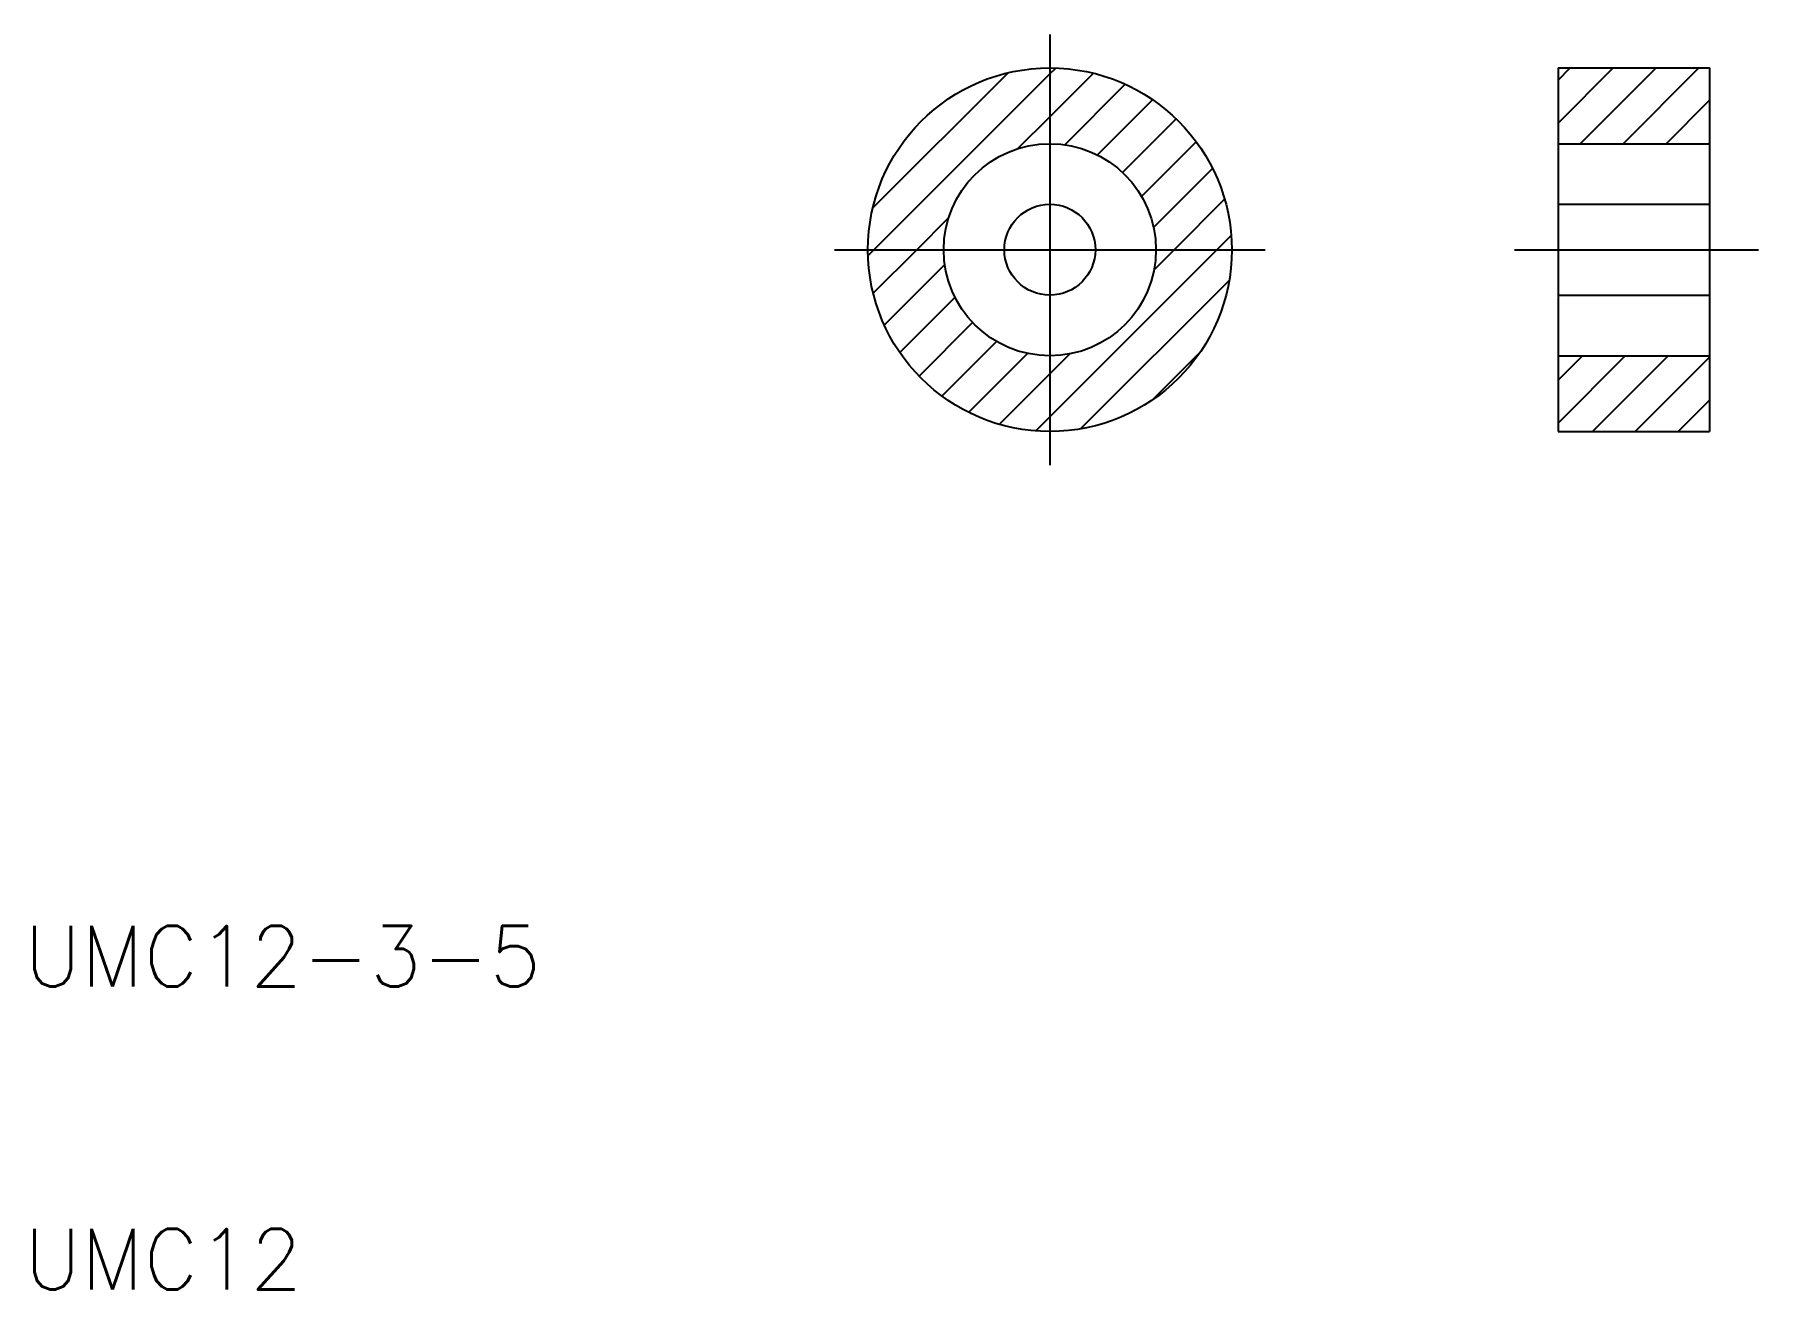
# Model space of a CAD drawing. Extents: x 93.9 to 150.8, y 100 to 141.4.
import ezdxf

# ---------------------------------------------------------------- set-up
doc = ezdxf.new("R2010")
doc.units = 0
doc.linetypes.add('CENTER', pattern=[50.8, 31.75, -6.35, 6.35, -6.35])
doc.layers.get('0').update_dxf_attribs({"linetype": 'CONTINUOUS'})
doc.layers.add('CENTER', color=1, linetype='CENTER')
doc.styles.get("Standard").update_dxf_attribs({"font": 'txt.shx'})

# ---------------------------------------------------------------- blocks, each defined once
blk = doc.blocks.new('*X2')
at = {"color": 0, "linetype": 'CONTINUOUS'}
for p, q in [((121.54, 135.683), (126.001, 140.143)), ((121.576, 134.304), (127.38, 140.108)), ((127.38, 140.108), (127.573, 140.301)), ((127.38, 138.693), (128.816, 140.129)), ((144.141, 138.484), (145.961, 140.304)), ((144.141, 139.898), (144.546, 140.304)), ((144.875, 137.804), (147.375, 140.304)), ((146.289, 137.804), (148.789, 140.304)), ((127.87, 137.769), (129.865, 139.765)), ((128.948, 137.433), (130.769, 139.255)), ((147.703, 137.804), (149.141, 139.241)), ((126.328, 137.642), (127.38, 138.693)), ((129.78, 136.851), (131.548, 138.619)), ((130.406, 136.063), (132.208, 137.865)), ((149.117, 137.804), (149.141, 137.827)), ((130.801, 135.043), (132.746, 136.988)), ((131.475, 134.304), (133.143, 135.972)), ((122.99, 134.304), (124.041, 135.355)), ((132.889, 134.304), (133.361, 134.775)), ((121.383, 134.111), (121.576, 134.304)), ((121.554, 132.868), (122.99, 134.304)), ((127.38, 128.794), (132.889, 134.304)), ((130.817, 133.646), (131.475, 134.304)), ((121.919, 131.818), (123.914, 133.814)), ((128.389, 128.389), (133.294, 133.294)), ((122.429, 130.914), (124.251, 132.736)), ((123.064, 130.135), (124.832, 131.903)), ((123.818, 129.475), (125.621, 131.278)), ((124.695, 128.938), (126.64, 130.883)), ((127.38, 130.208), (128.038, 130.866)), ((130.762, 129.348), (132.336, 130.921)), ((144.141, 128.585), (146.36, 130.804)), ((144.141, 129.999), (144.946, 130.804)), ((145.274, 128.304), (147.774, 130.804)), ((146.688, 128.304), (149.141, 130.756)), ((125.712, 128.54), (127.38, 130.208)), ((148.103, 128.304), (149.141, 129.342)), ((126.908, 128.322), (127.38, 128.794))]:
    blk.add_line(p, q, dxfattribs=at)

msp = doc.modelspace()

# ---------------------------------------------------------------- linework, layer by layer
at = {"color": 7, "linetype": 'CONTINUOUS'}
for p, q in [((144.141, 140.304), (149.141, 140.304)), ((144.141, 140.304), (144.141, 128.304)), ((149.141, 140.304), (149.141, 128.304)), ((144.141, 137.804), (149.141, 137.804)), ((144.141, 135.804), (149.141, 135.804)), ((144.141, 132.804), (149.141, 132.804)), ((144.141, 130.804), (149.141, 130.804)), ((144.141, 128.304), (149.141, 128.304))]:
    msp.add_line(p, q, dxfattribs=at)
for radius in [6, 3.5, 1.5]:
    msp.add_circle((127.38, 134.304), radius, dxfattribs=at)
at = {"layer": 'CENTER', "color": 1, "linetype": 'CENTER'}
for p, q in [((127.38, 141.408), (127.38, 127.199)), ((120.275, 134.304), (134.484, 134.304)), ((142.71, 134.304), (150.754, 134.304))]:
    msp.add_line(p, q, dxfattribs=at)

# ---------------------------------------------------------------- block references
at = {"color": 3, "linetype": 'CONTINUOUS'}
msp.add_blockref('*X2', (0, 0), dxfattribs=at)

# ---------------------------------------------------------------- texts
at = {"color": 7, "linetype": 'CONTINUOUS'}
for s, p in [('UMC12-3-5', (93.546, 109.99)), ('UMC12', (93.546, 99.99))]:
    msp.add_text(s, height=2, dxfattribs=at).set_placement(p)

doc.saveas('drawing.dxf')
